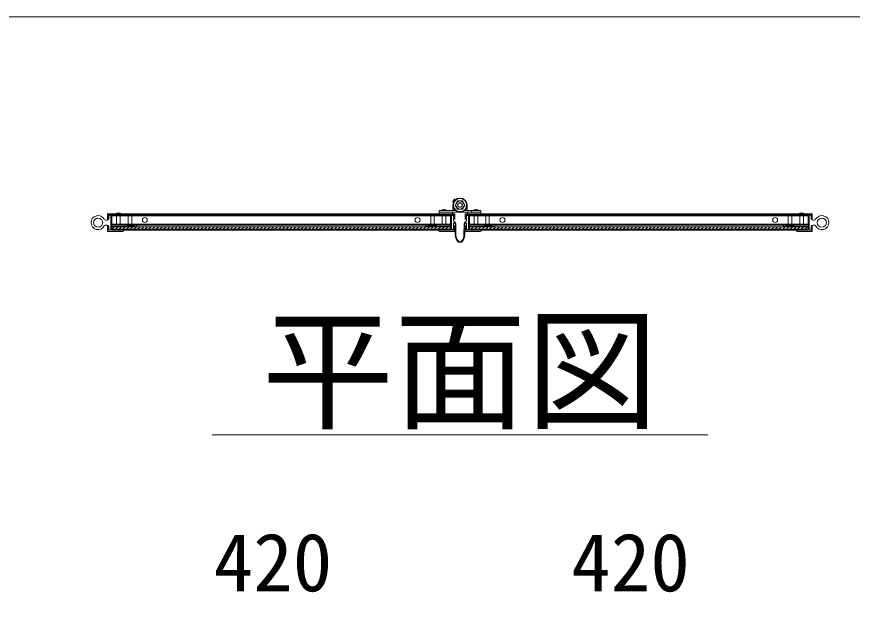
# Model space of a CAD drawing. Units: millimetres, scale not verified. Extents: x -13484 to 18716, y -23100 to 23100.
# Drawn here: x 15314 to 16932, y 13258 to 14398 of the extents above; entities that cross this region are included whole.
import ezdxf
from ezdxf.enums import TextEntityAlignment as Align

# ---------------------------------------------------------------- set-up
doc = ezdxf.new("R2010")
doc.units = ezdxf.units.MM
doc.header["$LTSCALE"] = 150
doc.linetypes.add('DASHED1', pattern=[1.8, 1.2, -0.6])
for name, color, linetype, lineweight in [('0-6_ﾎﾞﾙﾄ類', 2, 'Continuous', 18), ('0-A_図面枠', 7, 'Continuous', 18), ('0-B_寸法', 3, 'Continuous', 18), ('1-9_標準ﾊﾟﾈﾙ', 7, 'Continuous', 18), ('1-B_文字', 7, 'Continuous', 18)]:
    doc.layers.add(name, color=color, linetype=linetype, lineweight=lineweight)
doc.styles.add('ＭＳ ゴシック', font='')
doc.styles.get('ＭＳ ゴシック').set_extended_font_data('MS Gothic')

msp = doc.modelspace()

# ---------------------------------------------------------------- linework, layer by layer
at = {"layer": '0-6_ﾎﾞﾙﾄ類'}
for p, q in [((16168, 14025.2), (16163.4, 14033.2)), ((16177.3, 14041.2), (16181.9, 14033.2)), ((16181.9, 14033.2), (16177.3, 14025.2)), ((16177.3, 14025.2), (16168, 14025.2))]:
    msp.add_line(p, q, dxfattribs=at)
msp.add_lwpolyline([(16163.4, 14033.2), (16168, 14041.2), (16177.3, 14041.2)], dxfattribs=at)
for radius in [7.84, 4.8, 3.93]:
    msp.add_circle((16172.7, 14033.2), radius, dxfattribs=at)
at = {"layer": '0-A_図面枠'}
msp.add_lwpolyline([(14484.2, 14398.1), (18676, 14398.1), (18676, 7702.7), (14484.2, 7702.7)], close=True, dxfattribs=at)
at = {"layer": '0-B_寸法'}
msp.add_line((15692.7, 13588.1), (16652.7, 13588.1), dxfattribs=at)
at = {"layer": '1-9_標準ﾊﾟﾈﾙ'}
for p, q in [((16161.5, 14044), (16158.8, 14040.1)), ((16163.8, 14043.5), (16162.6, 14044.2)), ((16159, 14039), (16160, 14038.2)), ((16159.1, 14033.2), (16159.1, 14022.8)), ((16186.3, 14033.2), (16186.3, 14022.8)), ((15490.5, 14015.6), (15490.5, 14005.6)), ((15537.7, 14016.4), (15491.3, 14016.4)), ((15492.9, 14007.2), (15492.9, 14013.6)), ((15492.9, 14013.6), (15496.9, 14013.6)), ((15496.9, 13984.8), (15496.9, 14013.6)), ((15498.5, 14014), (15498.5, 13994.3)), ((15498.5, 14014), (15538.5, 14014)), ((15498.5, 14012), (16154.5, 14012)), ((15538.5, 14014), (15538.5, 14015.6)), ((16114.5, 14014), (16114.5, 14015.6)), ((16154.5, 14014), (16114.5, 14014)), ((16115.3, 14016.4), (16161.7, 14016.4)), ((16163.9, 14022.8), (16132.6, 14022.8)), ((16132.6, 14022.8), (16132.6, 14019.6)), ((16172.7, 14019.6), (16132.6, 14019.6)), ((16154.5, 14014), (16154.5, 13994.3)), ((16156.1, 13986.4), (16156.1, 14012)), ((16156.9, 14012.8), (16159.3, 14012.8)), ((16160.1, 14012), (16160.1, 14003.8)), ((16161.4, 14025.5), (16161.4, 14022.8)), ((16162.5, 14015.6), (16162.5, 14005.6)), ((16172.7, 14019.6), (16212.7, 14019.6)), ((16181.4, 14022.8), (16212.7, 14022.8)), ((16182.8, 14015.6), (16182.8, 14005.6)), ((16230, 14016.4), (16183.6, 14016.4)), ((16183.9, 14025.5), (16183.9, 14022.8)), ((16185.2, 14003.8), (16185.2, 14012)), ((16186, 14012.8), (16188.4, 14012.8)), ((16189.2, 14012), (16189.2, 13986.4)), ((16190.8, 14014), (16190.8, 13994.3)), ((16190.8, 14014), (16230.8, 14014)), ((16846.8, 14012), (16190.8, 14012)), ((16195, 14022.8), (16195, 14019.6)), ((16212.7, 14022.8), (16212.7, 14019.6)), ((16230.8, 14014), (16230.8, 14015.6)), ((16806.8, 14014), (16806.8, 14015.6)), ((16846.8, 14014), (16806.8, 14014)), ((16807.6, 14016.4), (16854, 14016.4)), ((16846.8, 14014), (16846.8, 13994.3)), ((16848.4, 13984.8), (16848.4, 14013.6)), ((16852.4, 14013.6), (16848.4, 14013.6)), ((16852.4, 14007.2), (16852.4, 14013.6)), ((16854.8, 14015.6), (16854.8, 14005.6)), ((15489.7, 14004), (15486.9, 14004)), ((15489.7, 13994.4), (15486.9, 13994.4)), ((15492.1, 14005.6), (15490.5, 14005.6)), ((15498.5, 13996.2), (16154.5, 13996.2)), ((15498.5, 13994.3), (15546.5, 13994.3)), ((15546.5, 13994.3), (15546.5, 13991.9)), ((16154.5, 13994.3), (16106.5, 13994.3)), ((16106.5, 13994.3), (16106.5, 13991.9)), ((16160.1, 13997.1), (16160.1, 13986.4)), ((16160.9, 14005.6), (16162.5, 14005.6)), ((16162.4, 14000.2), (16162.7, 14000)), ((16163.3, 13975.2), (16163.3, 13997.2)), ((16164.8, 13997.1), (16164.9, 13974.9)), ((16180.4, 13974.9), (16180.6, 13997.1)), ((16182, 13997.2), (16182, 13975.2)), ((16182.6, 14000), (16182.9, 14000.2)), ((16184.4, 14005.6), (16182.8, 14005.6)), ((16185.2, 13986.4), (16185.2, 13997.1)), ((16846.8, 13996.2), (16190.8, 13996.2)), ((16190.8, 13994.3), (16238.8, 13994.3)), ((16238.8, 13994.3), (16238.8, 13991.9)), ((16846.8, 13994.3), (16798.8, 13994.3)), ((16798.8, 13994.3), (16798.8, 13991.9)), ((16853.2, 14005.6), (16854.8, 14005.6)), ((16855.6, 14004), (16858.4, 14004)), ((16855.6, 13994.4), (16858.4, 13994.4)), ((15490.5, 13992.8), (15490.5, 13982.8)), ((15492.1, 13992.8), (15490.5, 13992.8)), ((15491.3, 13982), (15519.7, 13982)), ((15498.5, 13991.9), (15498.5, 13984.4)), ((15498.5, 13991.9), (15525.7, 13991.9)), ((15503.1, 13991.1), (15498.5, 13986.5)), ((15498.5, 13986.3), (16154.5, 13986.3)), ((15498.5, 13984.4), (15522.1, 13984.4)), ((15510.3, 13991.1), (15505.5, 13986.3)), ((15517.5, 13991.1), (15512.7, 13986.3)), ((15524.7, 13991.1), (15519.9, 13986.3)), ((15525.7, 13991.9), (15526.5, 13992.7)), ((15531.9, 13991.1), (15527.1, 13986.3)), ((15539, 13991.1), (15534.2, 13986.3)), ((15546.2, 13991.1), (15541.4, 13986.3)), ((15541.7, 13991.9), (15546.5, 13991.9)), ((15553.4, 13991.1), (15548.6, 13986.3)), ((15560.6, 13991.1), (15555.8, 13986.3)), ((15567.8, 13991.1), (15563, 13986.3)), ((15574.9, 13991.1), (15570.1, 13986.3)), ((15582.1, 13991.1), (15577.3, 13986.3)), ((15589.3, 13991.1), (15584.5, 13986.3)), ((15596.5, 13991.1), (15591.7, 13986.3)), ((15603.7, 13991.1), (15598.9, 13986.3)), ((15610.9, 13991.1), (15606.1, 13986.3)), ((15618.1, 13991.1), (15613.3, 13986.3)), ((15625.2, 13991.1), (15620.4, 13986.3)), ((15632.4, 13991.1), (15627.6, 13986.3)), ((15639.6, 13991.1), (15634.8, 13986.3)), ((15646.8, 13991.1), (15642, 13986.3)), ((15654, 13991.1), (15649.2, 13986.3)), ((15661.2, 13991.1), (15656.4, 13986.3)), ((15668.4, 13991.1), (15663.6, 13986.3)), ((15675.5, 13991.1), (15670.7, 13986.3)), ((15682.7, 13991.1), (15677.9, 13986.3)), ((15689.9, 13991.1), (15685.1, 13986.3)), ((15697.1, 13991.1), (15692.3, 13986.3)), ((15704.3, 13991.1), (15699.5, 13986.3)), ((15711.4, 13991.1), (15706.6, 13986.3)), ((15718.6, 13991.1), (15713.8, 13986.3)), ((15725.8, 13991.1), (15721, 13986.3)), ((15733, 13991.1), (15728.2, 13986.3)), ((15740.2, 13991.1), (15735.4, 13986.3)), ((15747.4, 13991.1), (15742.6, 13986.3)), ((15754.6, 13991.1), (15749.8, 13986.3)), ((15761.7, 13991.1), (15756.9, 13986.3)), ((15768.9, 13991.1), (15764.1, 13986.3)), ((15776.1, 13991.1), (15771.3, 13986.3)), ((15783.3, 13991.1), (15778.5, 13986.3)), ((15790.5, 13991.1), (15785.7, 13986.3)), ((15797.7, 13991.1), (15792.9, 13986.3)), ((15804.9, 13991.1), (15800.1, 13986.3)), ((15812, 13991.1), (15807.2, 13986.3)), ((15819.2, 13991.1), (15814.4, 13986.3)), ((15826.4, 13991.1), (15821.6, 13986.3)), ((15833.6, 13991.1), (15828.8, 13986.3)), ((15840.8, 13991.1), (15836, 13986.3)), ((15848, 13991.1), (15843.1, 13986.3)), ((15855.1, 13991.1), (15850.3, 13986.3)), ((15862.3, 13991.1), (15857.5, 13986.3)), ((15869.5, 13991.1), (15864.7, 13986.3)), ((15876.7, 13991.1), (15871.9, 13986.3)), ((15883.9, 13991.1), (15879.1, 13986.3)), ((15891.1, 13991.1), (15886.3, 13986.3)), ((15898.2, 13991.1), (15893.4, 13986.3)), ((15905.4, 13991.1), (15900.6, 13986.3)), ((15912.6, 13991.1), (15907.8, 13986.3)), ((15919.8, 13991.1), (15915, 13986.3)), ((15927, 13991.1), (15922.2, 13986.3)), ((15934.2, 13991.1), (15929.4, 13986.3)), ((15941.4, 13991.1), (15936.6, 13986.3)), ((15948.5, 13991.1), (15943.7, 13986.3)), ((15955.7, 13991.1), (15950.9, 13986.3)), ((15962.9, 13991.1), (15958.1, 13986.3)), ((15970.1, 13991.1), (15965.3, 13986.3)), ((15977.3, 13991.1), (15972.5, 13986.3)), ((15984.5, 13991.1), (15979.7, 13986.3)), ((15991.6, 13991.1), (15986.8, 13986.3)), ((15998.8, 13991.1), (15994, 13986.3)), ((16006, 13991.1), (16001.2, 13986.3)), ((16013.2, 13991.1), (16008.4, 13986.3)), ((16020.4, 13991.1), (16015.6, 13986.3)), ((16027.6, 13991.1), (16022.8, 13986.3)), ((16034.7, 13991.1), (16029.9, 13986.3)), ((16041.9, 13991.1), (16037.1, 13986.3)), ((16049.1, 13991.1), (16044.3, 13986.3)), ((16056.3, 13991.1), (16051.5, 13986.3)), ((16063.5, 13991.1), (16058.7, 13986.3)), ((16070.7, 13991.1), (16065.9, 13986.3)), ((16077.9, 13991.1), (16073.1, 13986.3)), ((16085, 13991.1), (16080.2, 13986.3)), ((16092.2, 13991.1), (16087.4, 13986.3)), ((16099.4, 13991.1), (16094.6, 13986.3)), ((16106.6, 13991.1), (16101.8, 13986.3)), ((16111.3, 13991.9), (16106.5, 13991.9)), ((16113.8, 13991.1), (16109, 13986.3)), ((16121, 13991.1), (16116.1, 13986.3)), ((16128.1, 13991.1), (16123.3, 13986.3)), ((16127.3, 13991.9), (16126.5, 13992.7)), ((16154.5, 13991.9), (16127.3, 13991.9)), ((16135.3, 13991.1), (16130.5, 13986.3)), ((16154.5, 13984.4), (16130.9, 13984.4)), ((16161.7, 13982), (16133.3, 13982)), ((16142.5, 13991.1), (16137.7, 13986.3)), ((16149.7, 13991.1), (16144.9, 13986.3)), ((16154.5, 13988.7), (16152.1, 13986.3)), ((16154.5, 13991.9), (16154.5, 13984.4)), ((16159.3, 13985.6), (16156.9, 13985.6)), ((16160.9, 13992.8), (16162.5, 13992.8)), ((16162.5, 13992.8), (16162.5, 13982.8)), ((16182.8, 13992.8), (16182.8, 13982.8)), ((16184.4, 13992.8), (16182.8, 13992.8)), ((16183.6, 13982), (16212, 13982)), ((16188.4, 13985.6), (16186, 13985.6)), ((16190.8, 13991.9), (16190.8, 13984.4)), ((16190.8, 13991.9), (16218, 13991.9)), ((16191.5, 13991.1), (16190.8, 13990.4)), ((16846.8, 13986.3), (16190.8, 13986.3)), ((16190.8, 13984.4), (16214.4, 13984.4)), ((16198.7, 13991.1), (16193.9, 13986.3)), ((16205.9, 13991.1), (16201.1, 13986.3)), ((16213.1, 13991.1), (16208.3, 13986.3)), ((16220.2, 13991.1), (16215.4, 13986.3)), ((16218, 13991.9), (16218.8, 13992.7)), ((16227.4, 13991.1), (16222.6, 13986.3)), ((16234.6, 13991.1), (16229.8, 13986.3)), ((16234, 13991.9), (16238.8, 13991.9)), ((16241.8, 13991.1), (16237, 13986.3)), ((16249, 13991.1), (16244.2, 13986.3)), ((16256.2, 13991.1), (16251.4, 13986.3)), ((16263.3, 13991.1), (16258.5, 13986.3)), ((16270.5, 13991.1), (16265.7, 13986.3)), ((16277.7, 13991.1), (16272.9, 13986.3)), ((16284.9, 13991.1), (16280.1, 13986.3)), ((16292.1, 13991.1), (16287.3, 13986.3)), ((16299.3, 13991.1), (16294.5, 13986.3)), ((16306.4, 13991.1), (16301.6, 13986.3)), ((16313.6, 13991.1), (16308.8, 13986.3)), ((16320.8, 13991.1), (16316, 13986.3)), ((16328, 13991.1), (16323.2, 13986.3)), ((16335.2, 13991.1), (16330.4, 13986.3)), ((16342.4, 13991.1), (16337.6, 13986.3)), ((16349.5, 13991.1), (16344.8, 13986.3)), ((16356.7, 13991.1), (16351.9, 13986.3)), ((16363.9, 13991.1), (16359.1, 13986.3)), ((16371.1, 13991.1), (16366.3, 13986.3)), ((16378.3, 13991.1), (16373.5, 13986.3)), ((16385.5, 13991.1), (16380.7, 13986.3)), ((16392.7, 13991.1), (16387.9, 13986.3)), ((16399.8, 13991.1), (16395, 13986.3)), ((16407, 13991.1), (16402.2, 13986.3)), ((16414.2, 13991.1), (16409.4, 13986.3)), ((16421.4, 13991.1), (16416.6, 13986.3)), ((16428.6, 13991.1), (16423.8, 13986.3)), ((16435.8, 13991.1), (16431, 13986.3)), ((16442.9, 13991.1), (16438.1, 13986.3)), ((16450.1, 13991.1), (16445.3, 13986.3)), ((16457.3, 13991.1), (16452.5, 13986.3)), ((16464.5, 13991.1), (16459.7, 13986.3)), ((16471.7, 13991.1), (16466.9, 13986.3)), ((16478.9, 13991.1), (16474.1, 13986.3)), ((16486, 13991.1), (16481.2, 13986.3)), ((16493.2, 13991.1), (16488.4, 13986.3)), ((16500.4, 13991.1), (16495.6, 13986.3)), ((16507.6, 13991.1), (16502.8, 13986.3)), ((16514.8, 13991.1), (16510, 13986.3)), ((16522, 13991.1), (16517.2, 13986.3)), ((16529.2, 13991.1), (16524.4, 13986.3)), ((16536.3, 13991.1), (16531.5, 13986.3)), ((16543.5, 13991.1), (16538.7, 13986.3)), ((16550.7, 13991.1), (16545.9, 13986.3)), ((16557.9, 13991.1), (16553.1, 13986.3)), ((16565.1, 13991.1), (16560.3, 13986.3)), ((16572.3, 13991.1), (16567.5, 13986.3)), ((16579.4, 13991.1), (16574.6, 13986.3)), ((16586.6, 13991.1), (16581.8, 13986.3)), ((16593.8, 13991.1), (16589, 13986.3)), ((16601, 13991.1), (16596.2, 13986.3)), ((16608.2, 13991.1), (16603.4, 13986.3)), ((16615.4, 13991.1), (16610.6, 13986.3)), ((16622.5, 13991.1), (16617.8, 13986.3)), ((16629.7, 13991.1), (16624.9, 13986.3)), ((16636.9, 13991.1), (16632.1, 13986.3)), ((16644.1, 13991.1), (16639.3, 13986.3)), ((16651.3, 13991.1), (16646.5, 13986.3)), ((16658.5, 13991.1), (16653.7, 13986.3)), ((16665.7, 13991.1), (16660.9, 13986.3)), ((16672.8, 13991.1), (16668, 13986.3)), ((16680, 13991.1), (16675.2, 13986.3)), ((16687.2, 13991.1), (16682.4, 13986.3)), ((16694.4, 13991.1), (16689.6, 13986.3)), ((16701.6, 13991.1), (16696.8, 13986.3)), ((16708.8, 13991.1), (16704, 13986.3)), ((16715.9, 13991.1), (16711.1, 13986.3)), ((16723.1, 13991.1), (16718.3, 13986.3)), ((16730.3, 13991.1), (16725.5, 13986.3)), ((16737.5, 13991.1), (16732.7, 13986.3)), ((16744.7, 13991.1), (16739.9, 13986.3)), ((16751.9, 13991.1), (16747.1, 13986.3)), ((16759, 13991.1), (16754.2, 13986.3)), ((16766.2, 13991.1), (16761.4, 13986.3)), ((16773.4, 13991.1), (16768.6, 13986.3)), ((16780.6, 13991.1), (16775.8, 13986.3)), ((16787.8, 13991.1), (16783, 13986.3)), ((16795, 13991.1), (16790.2, 13986.3)), ((16802.2, 13991.1), (16797.4, 13986.3)), ((16803.6, 13991.9), (16798.8, 13991.9)), ((16809.3, 13991.1), (16804.5, 13986.3)), ((16816.5, 13991.1), (16811.7, 13986.3)), ((16819.6, 13991.9), (16818.8, 13992.7)), ((16823.7, 13991.1), (16818.9, 13986.3)), ((16846.8, 13991.9), (16819.6, 13991.9)), ((16846.8, 13984.4), (16823.2, 13984.4)), ((16854, 13982), (16825.6, 13982)), ((16830.9, 13991.1), (16826.1, 13986.3)), ((16838.1, 13991.1), (16833.3, 13986.3)), ((16845.3, 13991.1), (16840.5, 13986.3)), ((16846.8, 13991.9), (16846.8, 13984.4)), ((16853.2, 13992.8), (16854.8, 13992.8)), ((16854.8, 13992.8), (16854.8, 13982.8))]:
    msp.add_line(p, q, dxfattribs=at)
at = {"layer": '1-9_標準ﾊﾟﾈﾙ', "linetype": 'DASHED1'}
for p, q in [((15507.9, 14016.4), (15507.9, 14014)), ((15507.9, 14014), (15507.9, 13994.3)), ((15514.6, 14016.4), (15514.6, 14014)), ((15514.6, 14014), (15514.6, 13994.3)), ((15530.3, 14014), (15530.3, 13994.3)), ((15537.1, 14014), (15537.1, 13994.3)), ((16115.9, 14014), (16115.9, 13994.3)), ((16122.7, 14014), (16122.7, 13994.3)), ((16138.3, 14016.4), (16138.3, 14014)), ((16138.3, 14014), (16138.3, 13994.3)), ((16145.1, 14016.4), (16145.1, 14014)), ((16145.1, 14014), (16145.1, 13994.3)), ((16200.3, 14016.4), (16200.3, 14014)), ((16200.3, 14014), (16200.3, 13994.3)), ((16207, 14016.4), (16207, 14014)), ((16207, 14014), (16207, 13994.3)), ((16222.6, 14014), (16222.6, 13994.3)), ((16229.4, 14014), (16229.4, 13994.3)), ((16808.2, 14014), (16808.2, 13994.3)), ((16815, 14014), (16815, 13994.3)), ((16830.7, 14016.4), (16830.7, 14014)), ((16830.7, 14014), (16830.7, 13994.3)), ((16837.4, 14016.4), (16837.4, 14014)), ((16837.4, 14014), (16837.4, 13994.3)), ((15530.3, 13994.3), (15530.3, 13992.7)), ((15537.1, 13994.3), (15537.1, 13992.7)), ((16115.9, 13994.3), (16115.9, 13992.7)), ((16122.7, 13994.3), (16122.7, 13992.7)), ((16222.6, 13994.3), (16222.6, 13992.7)), ((16229.4, 13994.3), (16229.4, 13992.7)), ((16808.2, 13994.3), (16808.2, 13992.7)), ((16815, 13994.3), (16815, 13992.7))]:
    msp.add_line(p, q, dxfattribs=at)
at = {"layer": '1-9_標準ﾊﾟﾈﾙ'}
for points in [[(15492.1, 13992.8), (15492.1, 13984.4), (15496.9, 13984.4), (15496.9, 14014), (15492.1, 14014), (15492.1, 14005.6)], [(16160.9, 13992.8), (16160.9, 13984.4), (16156.1, 13984.4), (16156.1, 14014), (16160.9, 14014), (16160.9, 14005.6)], [(16184.4, 13992.8), (16184.4, 13984.4), (16189.2, 13984.4), (16189.2, 14014), (16184.4, 14014), (16184.4, 14005.6)], [(16853.2, 13992.8), (16853.2, 13984.4), (16848.4, 13984.4), (16848.4, 14014), (16853.2, 14014), (16853.2, 14005.6)], [(15492.9, 13991.2), (15492.9, 13984.8), (15496.9, 13984.8)], [(15541.7, 13991.9), (15540.9, 13992.7), (15526.5, 13992.7)], [(16111.3, 13991.9), (16112.1, 13992.7), (16126.5, 13992.7)], [(16234, 13991.9), (16233.2, 13992.7), (16218.8, 13992.7)], [(16803.6, 13991.9), (16804.4, 13992.7), (16818.8, 13992.7)], [(16852.4, 13991.2), (16852.4, 13984.8), (16848.4, 13984.8)]]:
    msp.add_lwpolyline(points, dxfattribs=at)
for points in [[(15498.5, 13984.4), (16154.5, 13984.4), (16154.5, 14015.9), (15498.5, 14015.9)], [(15498.5, 13994.3), (16154.5, 13994.3), (16154.5, 14014), (15498.5, 14014)], [(16158.3, 14019.6), (16132.6, 14019.6), (16132.6, 14016.4), (16158.3, 14016.4)], [(16212.7, 14019.6), (16187.1, 14019.6), (16187.1, 14016.4), (16212.7, 14016.4)], [(16846.8, 13984.4), (16190.8, 13984.4), (16190.8, 14015.9), (16846.8, 14015.9)], [(16846.8, 13994.3), (16190.8, 13994.3), (16190.8, 14014), (16846.8, 14014)], [(15498.5, 13986.3), (16154.5, 13986.3), (16154.5, 13991.1), (15498.5, 13991.1)], [(16846.8, 13986.3), (16190.8, 13986.3), (16190.8, 13991.1), (16846.8, 13991.1)]]:
    msp.add_lwpolyline(points, close=True, dxfattribs=at)
for centre, radius in [((16172.7, 14033.2), 13.6), ((16172.7, 14033.2), 12.8), ((15472.1, 13999.2), 8.8), ((15562.5, 14004.1), 4.8), ((15562.5, 14004.1), 4.8), ((16090.5, 14004.1), 4.8), ((16090.5, 14004.1), 4.8), ((16254.8, 14004.1), 4.8), ((16254.8, 14004.1), 4.8), ((16782.8, 14004.1), 4.8), ((16782.8, 14004.1), 4.8), ((16873.2, 13999.2), 8.8)]:
    msp.add_circle(centre, radius, dxfattribs=at)
for centre, radius, start, end in [((16162.2, 14043.6), 0.8, 55, 145), ((16159.4, 14039.7), 0.8, 145, 235), ((15472.1, 13999.2), 13.6, 28.437, 331.563), ((15491.3, 14015.6), 0.8, 90, 180), ((15511.3, 14004.4), 13.6, 61.928, 118.072), ((15537.7, 14015.6), 0.8, 0, 90), ((16115.3, 14015.6), 0.8, 90, 180), ((16141.7, 14010.8), 13.6, 61.928, 118.072), ((16156.9, 14012), 0.8, 90, 180), ((16159.3, 14012), 0.8, 0, 90), ((16161.7, 14015.6), 0.8, 0, 90), ((16183.6, 14015.6), 0.8, 90, 180), ((16186, 14012), 0.8, 90, 180), ((16188.4, 14012), 0.8, 0, 90), ((16203.6, 14010.8), 13.6, 61.928, 118.072), ((16230, 14015.6), 0.8, 0, 90), ((16807.6, 14015.6), 0.8, 90, 180), ((16834, 14004.4), 13.6, 61.928, 118.072), ((16854, 14015.6), 0.8, 0, 90), ((16873.2, 13999.2), 13.6, 208.437, 151.563), ((15486.9, 14007.2), 3.19, 208.437, 270), ((15486.9, 13991.2), 3.19, 90, 151.563), ((15489.7, 14007.2), 3.19, 270, 0), ((15489.7, 13991.2), 3.19, 0, 90), ((16164.1, 14003.8), 4, 180, 245.323), ((16161.7, 13997.1), 1.6, 0.323, 180), ((16161.7, 13997.1), 3.06, 0, 70.063), ((16183.6, 13997.1), 3.06, 109.937, 180), ((16183.6, 13997.1), 1.6, 0, 179.677), ((16181.2, 14003.8), 4, 294.677, 0), ((16855.6, 14007.2), 3.19, 180, 270), ((16855.6, 13991.2), 3.19, 90, 180), ((16858.4, 14007.2), 3.19, 270, 331.563), ((16858.4, 13991.2), 3.19, 28.437, 90), ((15491.3, 13982.8), 0.8, 180, 270), ((15519.7, 13984.4), 2.4, 270, 0), ((15533.7, 14004.7), 13.6, 241.928, 298.072), ((16119.3, 14004.7), 13.6, 241.928, 298.072), ((16133.3, 13984.4), 2.4, 180, 270), ((16156.9, 13986.4), 0.8, 180, 270), ((16159.3, 13986.4), 0.8, 270, 0), ((16161.7, 13982.8), 0.8, 270, 0), ((16183.6, 13982.8), 0.8, 180, 270), ((16186, 13986.4), 0.8, 180, 270), ((16188.4, 13986.4), 0.8, 270, 0), ((16212, 13984.4), 2.4, 270, 0), ((16226, 14004.7), 13.6, 241.928, 298.072), ((16811.6, 14004.7), 13.6, 241.928, 298.072), ((16825.6, 13984.4), 2.4, 180, 270), ((16854, 13982.8), 0.8, 270, 0), ((16182.5, 13975.6), 19.2, 181.045, 220.133), ((16182.5, 13975.6), 17.6, 182.206, 220.354), ((16172.7, 13967), 6.15, 218.458, 321.542), ((16172.7, 13967), 4.51, 218.097, 321.903), ((16162.8, 13975.6), 17.6, 319.646, 357.794), ((16162.8, 13975.6), 19.2, 319.867, 358.955)]:
    msp.add_arc(centre, radius, start, end, dxfattribs=at)

# ---------------------------------------------------------------- texts
at = {"layer": '0-B_寸法', "style": 'ＭＳ ゴシック'}
for p in [(15695.6, 13251), (16387.9, 13251)]:
    msp.add_text('420', height=112.6, dxfattribs=at).set_placement(p, align=Align.BOTTOM_LEFT)
at = {"layer": '1-B_文字', "style": 'ＭＳ ゴシック'}
msp.add_text('平面図', height=187.7, dxfattribs=at).set_placement((15788.7, 13562.5), align=Align.BOTTOM_LEFT)

doc.saveas('drawing.dxf')
